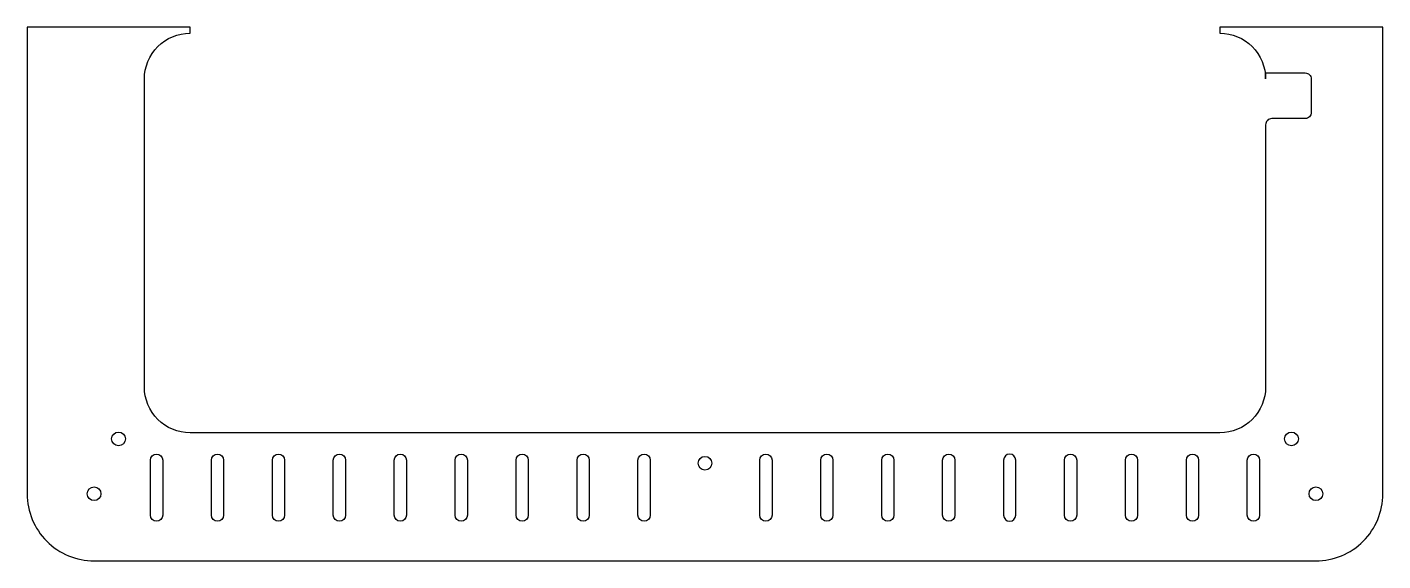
# Model space of a CAD drawing. Header units: millimetres. Extents: x -222 to 223, y -24 to 151.
import ezdxf

# ---------------------------------------------------------------- set-up
doc = ezdxf.new("R2010")
doc.units = ezdxf.units.MM

msp = doc.modelspace()

# ---------------------------------------------------------------- linework, layer by layer
for points in [[(186, 121, 0.414214), (184, 119), (184, 33, -0.414214), (169, 18), (-169, 18, -0.414214), (-184, 33), (-184, 134, -0.414214), (-169, 149), (-169, 151), (-222.5, 151), (-222.5, -2, 0.414214), (-200.5, -24), (200.5, -24, 0.414214), (222.5, -2), (222.5, 151), (169, 151), (169, 149, -0.414214), (184, 134), (184, 136), (197, 136, -0.414214), (199, 134), (199, 123, -0.414214), (197, 121)], [(-178, -9, -1), (-182, -9), (-182, 9, -1), (-178, 9)], [(-158, -9, -1), (-162, -9), (-162, 9, -1), (-158, 9)], [(-138, -9, -1), (-142, -9), (-142, 9, -1), (-138, 9)], [(-118, -9, -1), (-122, -9), (-122, 9, -1), (-118, 9)], [(-98, -9, -1), (-102, -9), (-102, 9, -1), (-98, 9)], [(-78, -9, -1), (-82, -9), (-82, 9, -1), (-78, 9)], [(-58, -9, -1), (-62, -9), (-62, 9, -1), (-58, 9)], [(-38, -9, -1), (-42, -9), (-42, 9, -1), (-38, 9)], [(-18, -9, -1), (-22, -9), (-22, 9, -1), (-18, 9)], [(22, -9, -1), (18, -9), (18, 9, -1), (22, 9)], [(42, -9, -1), (38, -9), (38, 9, -1), (42, 9)], [(62, -9, -1), (58, -9), (58, 9, -1), (62, 9)], [(82, -9, -1), (78, -9), (78, 9, -1), (82, 9)], [(102, -9), (102, 9, 1), (98, 9), (98, -9, 1)], [(122, -9, -1), (118, -9), (118, 9, -1), (122, 9)], [(142, -9, -1), (138, -9), (138, 9, -1), (142, 9)], [(162, -9, -1), (158, -9), (158, 9, -1), (162, 9)], [(182, -9, -1), (178, -9), (178, 9, -1), (182, 9)]]:
    msp.add_lwpolyline(points, format="xyb", close=True)
for centre in [(-192.5, 16), (192.5, 16), (0, 8), (-200.5, -2), (200.5, -2)]:
    msp.add_circle(centre, 2.25)

doc.saveas('drawing.dxf')
